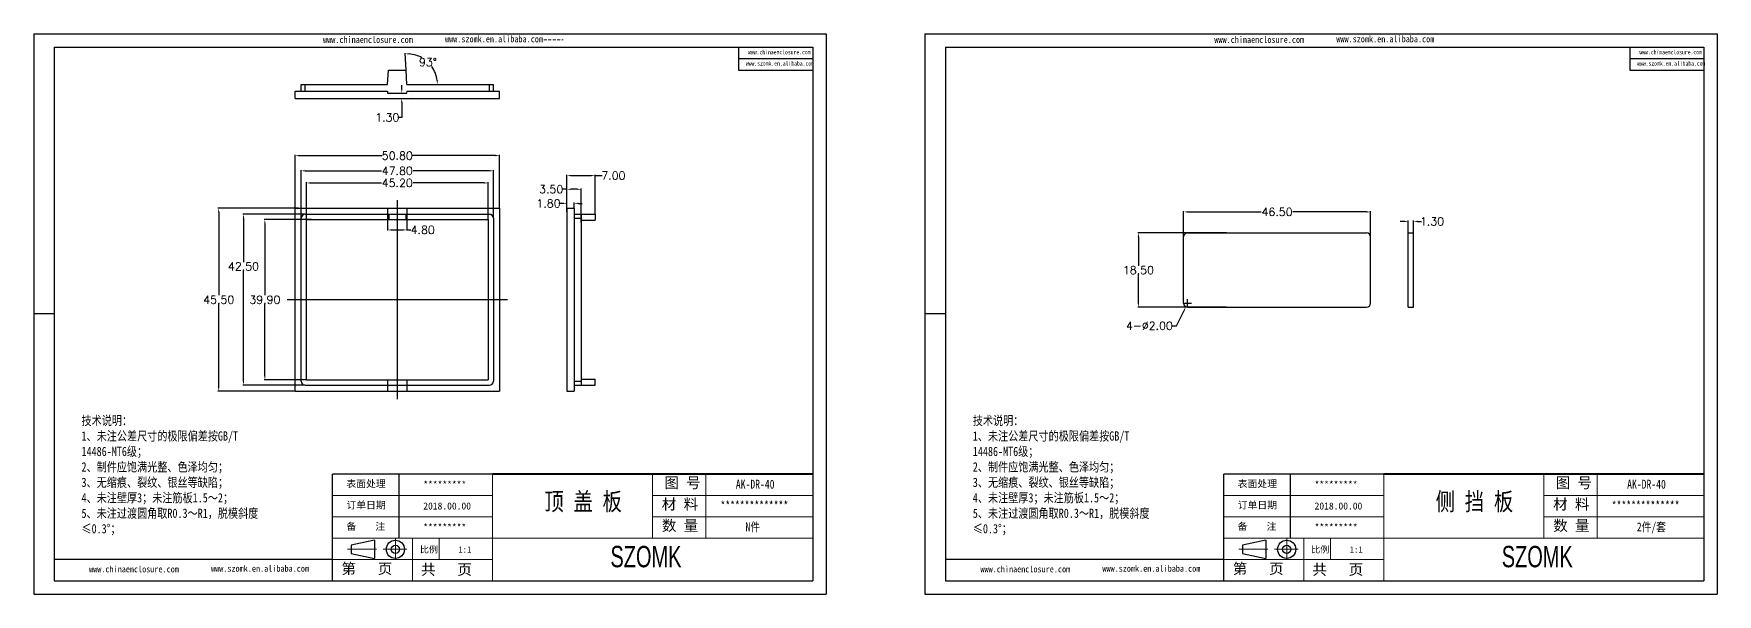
# Model space of a CAD drawing. Header units: inches. Extents: x 3379 to 5125, y 1126 to 1474.
# Drawn here: x 4475.3 to 4894.1, y 1125.7 to 1265 of the extents above; entities that cross this region are included whole.
import ezdxf

# ---------------------------------------------------------------- set-up
doc = ezdxf.new("R2010")
doc.units = ezdxf.units.IN
doc.header["$LTSCALE"] = 15
doc.linetypes.add('CENTER2', pattern=[28.575, 19.05, -3.175, 3.175, -3.175])
doc.linetypes.add('HIDDEN', pattern=[0.075, 0.05, -0.025])
doc.layers.add('文字', color=81, linetype='Continuous')
for name, color, linetype, lineweight in [('粗实线', 7, 'Continuous', 30), ('细实线', 3, 'Continuous', 9), ('细点划线', 2, 'CENTER2', 9)]:
    doc.layers.add(name, color=color, linetype=linetype, lineweight=lineweight)
doc.styles.get("Standard").update_dxf_attribs({"font": 'txt', "bigfont": 'gbcbig.shx'})
doc.styles.add('宋体', font='', dxfattribs={"width": 0.8, "height": 3.5})
doc.styles.add('长仿宋', font='', dxfattribs={"width": 0.7, "height": 4})
doc.styles.get('宋体').set_extended_font_data('SimSun')
doc.styles.get('长仿宋').set_extended_font_data('SimSun')
doc.dimstyles.new('2.5', dxfattribs={"dimtxt": 2, "dimasz": 1, "dimexe": 0.18, "dimexo": 0.0625, "dimgap": 0.09, "dimtad": 0, "dimtih": 1, "dimtoh": 1, "dimzin": 0, "dimdsep": 46, "dimtxsty": 'Standard', "dimcen": 1, "dimadec": 0, "dimazin": 2, "dimtfac": 1, "dimtofl": 0, "dimtmove": 0, "dimatfit": 3, "dimfxl": 1, "dimtolj": 1, "dimtzin": 0, "dimarcsym": 0})

# ---------------------------------------------------------------- blocks, each defined once
blk = doc.blocks.new('*D61')
at = {"color": 0, "lineweight": -2}
for p, q in [((4761.32, 1206.31), (4761.32, 1220.88)), ((4762.32, 1220.7), (4780.65, 1220.7)), ((4806.82, 1220.7), (4788.5, 1220.7)), ((4807.82, 1206.31), (4807.82, 1220.88))]:
    blk.add_line(p, q, dxfattribs=at)
at = {"color": 0}
for points in [[(4762.32, 1220.86), (4762.32, 1220.53), (4761.32, 1220.7)], [(4806.82, 1220.86), (4806.82, 1220.53), (4807.82, 1220.7)]]:
    blk.add_solid(points, dxfattribs=at)
at = {"layer": 'Defpoints', "color": 0}
for p in [(4807.82, 1220.7), (4761.32, 1206.25), (4807.82, 1206.25)]:
    blk.add_point(p, dxfattribs=at)
at = {"color": 0, "insert": (4784.57, 1220.7), "char_height": 2, "attachment_point": 5}
blk.add_mtext('\\A1;46.50', dxfattribs=at)
blk = doc.blocks.new('*D62')
at = {"color": 0, "lineweight": -2}
for p, q in [((4772.02, 1215.5), (4749.9, 1215.5)), ((4750.08, 1214.5), (4750.08, 1207.34)), ((4750.08, 1198), (4750.08, 1205.16)), ((4772.02, 1197), (4749.9, 1197))]:
    blk.add_line(p, q, dxfattribs=at)
at = {"color": 0}
for points in [[(4749.91, 1214.5), (4750.24, 1214.5), (4750.08, 1215.5)], [(4749.91, 1198), (4750.24, 1198), (4750.08, 1197)]]:
    blk.add_solid(points, dxfattribs=at)
at = {"layer": 'Defpoints', "color": 0}
for p in [(4772.08, 1215.5), (4750.08, 1197), (4772.08, 1197)]:
    blk.add_point(p, dxfattribs=at)
at = {"color": 0, "insert": (4750.08, 1206.25), "char_height": 2, "attachment_point": 5}
blk.add_mtext('\\A1;18.50', dxfattribs=at)
blk = doc.blocks.new('*D63')
at = {"color": 0, "lineweight": -2}
for p, q in [((4816.21, 1218.35), (4815.21, 1218.35)), ((4817.21, 1211.62), (4817.21, 1218.53)), ((4818.51, 1211.62), (4818.51, 1218.53)), ((4819.51, 1218.35), (4820.51, 1218.35))]:
    blk.add_line(p, q, dxfattribs=at)
at = {"color": 0}
for points in [[(4816.21, 1218.52), (4816.21, 1218.19), (4817.21, 1218.35)], [(4819.51, 1218.52), (4819.51, 1218.19), (4818.51, 1218.35)]]:
    blk.add_solid(points, dxfattribs=at)
at = {"layer": 'Defpoints', "color": 0}
for p in [(4818.51, 1218.35), (4817.21, 1211.55), (4818.51, 1211.55)]:
    blk.add_point(p, dxfattribs=at)
at = {"color": 0, "insert": (4823.1, 1218.35), "char_height": 2, "attachment_point": 5}
blk.add_mtext('\\A1;1.30', dxfattribs=at)
blk = doc.blocks.new('*D64')
at = {"color": 0, "lineweight": -2}
for p, q in [((4761.32, 1198), (4763.32, 1198)), ((4762.32, 1197), (4762.32, 1199)), ((4759.56, 1192.42), (4761.44, 1196.21)), ((4758.56, 1192.42), (4759.56, 1192.42))]:
    blk.add_line(p, q, dxfattribs=at)
at = {"color": 0}
blk.add_solid([(4761.29, 1196.28), (4761.59, 1196.13), (4761.88, 1197.1)], dxfattribs=at)
at = {"layer": 'Defpoints', "color": 0}
for p in [(4762.77, 1198.9), (4761.88, 1197.1)]:
    blk.add_point(p, dxfattribs=at)
at = {"color": 0, "insert": (4752.81, 1192.42), "char_height": 2, "attachment_point": 5}
blk.add_mtext('\\A1;4-∅2.00', dxfattribs=at)
blk = doc.blocks.new('*D65')
at = {"color": 0, "lineweight": -2}
for p, q in [((4540.34, 1221.69), (4540.34, 1234.87)), ((4541.34, 1234.69), (4561.98, 1234.69)), ((4590.14, 1234.69), (4569.5, 1234.69)), ((4591.14, 1221.69), (4591.14, 1234.87))]:
    blk.add_line(p, q, dxfattribs=at)
at = {"color": 0}
for points in [[(4541.34, 1234.86), (4541.34, 1234.52), (4540.34, 1234.69)], [(4590.14, 1234.86), (4590.14, 1234.52), (4591.14, 1234.69)]]:
    blk.add_solid(points, dxfattribs=at)
at = {"layer": 'Defpoints', "color": 0}
for p in [(4591.14, 1234.69), (4540.34, 1221.63), (4591.14, 1221.63)]:
    blk.add_point(p, dxfattribs=at)
at = {"color": 0, "insert": (4565.74, 1234.69), "char_height": 2, "attachment_point": 5}
blk.add_mtext('\\A1;50.80', dxfattribs=at)
blk = doc.blocks.new('*D66')
at = {"color": 0, "lineweight": -2}
for p, q in [((4541.84, 1219.19), (4541.84, 1231.1)), ((4542.84, 1230.92), (4561.82, 1230.92)), ((4588.64, 1230.92), (4569.66, 1230.92)), ((4589.64, 1219.19), (4589.64, 1231.1))]:
    blk.add_line(p, q, dxfattribs=at)
at = {"color": 0}
for points in [[(4542.84, 1231.09), (4542.84, 1230.76), (4541.84, 1230.92)], [(4588.64, 1231.09), (4588.64, 1230.76), (4589.64, 1230.92)]]:
    blk.add_solid(points, dxfattribs=at)
at = {"layer": 'Defpoints', "color": 0}
for p in [(4589.64, 1230.92), (4541.84, 1219.13), (4589.64, 1219.13)]:
    blk.add_point(p, dxfattribs=at)
at = {"color": 0, "insert": (4565.74, 1230.92), "char_height": 2, "attachment_point": 5}
blk.add_mtext('\\A1;47.80', dxfattribs=at)
blk = doc.blocks.new('*D67')
at = {"color": 0, "lineweight": -2}
for p, q in [((4543.14, 1218.89), (4543.14, 1228.08)), ((4544.14, 1227.9), (4561.82, 1227.9)), ((4587.34, 1227.9), (4569.66, 1227.9)), ((4588.34, 1218.89), (4588.34, 1228.08))]:
    blk.add_line(p, q, dxfattribs=at)
at = {"color": 0}
for points in [[(4544.14, 1228.07), (4544.14, 1227.74), (4543.14, 1227.9)], [(4587.34, 1228.07), (4587.34, 1227.74), (4588.34, 1227.9)]]:
    blk.add_solid(points, dxfattribs=at)
at = {"layer": 'Defpoints', "color": 0}
for p in [(4588.34, 1227.9), (4543.14, 1218.83), (4588.34, 1218.83)]:
    blk.add_point(p, dxfattribs=at)
at = {"color": 0, "insert": (4565.74, 1227.9), "char_height": 2, "attachment_point": 5}
blk.add_mtext('\\A1;45.20', dxfattribs=at)
blk = doc.blocks.new('*D68')
at = {"color": 0, "lineweight": -2}
for p, q in [((4563.34, 1218.77), (4563.34, 1216.05)), ((4568.14, 1218.77), (4568.14, 1216.05)), ((4564.34, 1216.23), (4567.14, 1216.23)), ((4568.14, 1216.23), (4569.14, 1216.23))]:
    blk.add_line(p, q, dxfattribs=at)
at = {"color": 0}
for points in [[(4564.34, 1216.39), (4564.34, 1216.06), (4563.34, 1216.23)], [(4567.14, 1216.39), (4567.14, 1216.06), (4568.14, 1216.23)]]:
    blk.add_solid(points, dxfattribs=at)
at = {"layer": 'Defpoints', "color": 0}
for p in [(4563.34, 1218.83), (4568.14, 1218.83), (4568.14, 1216.23)]:
    blk.add_point(p, dxfattribs=at)
at = {"color": 0, "insert": (4572.06, 1216.23), "char_height": 2, "attachment_point": 5}
blk.add_mtext('\\A1;4.80', dxfattribs=at)
blk = doc.blocks.new('*D69')
at = {"color": 0, "lineweight": -2}
blk.add_line((4567.94, 1255.97), (4567.7, 1260.17), dxfattribs=at)
for start, end in [(60.5011, 85.7289), (7.5416, 35.7062)]:
    blk.add_arc((4568.14, 1252.4), 7.6, start, end, dxfattribs=at)
at = {"color": 0}
for points in [[(4568.71, 1259.82), (4568.71, 1260.15), (4567.71, 1259.99)], [(4575.84, 1253.41), (4575.51, 1253.39), (4575.74, 1252.4)]]:
    blk.add_solid(points, dxfattribs=at)
at = {"layer": 'Defpoints', "color": 0}
for p in [(4574.65, 1256.33), (4567.94, 1255.9), (4568.14, 1252.4), (4568.14, 1252.4), (4589.64, 1252.4)]:
    blk.add_point(p, dxfattribs=at)
at = {"color": 0, "insert": (4573.36, 1257.93), "char_height": 2, "attachment_point": 5}
blk.add_mtext('\\A1;93°', dxfattribs=at)
blk = doc.blocks.new('*D70')
at = {"color": 0, "lineweight": -2}
for p, q in [((4607.95, 1221.69), (4607.95, 1229.91)), ((4608.95, 1229.73), (4613.95, 1229.73)), ((4614.95, 1220.19), (4614.95, 1229.91)), ((4614.95, 1229.73), (4616.73, 1229.73))]:
    blk.add_line(p, q, dxfattribs=at)
at = {"color": 0}
for points in [[(4608.95, 1229.89), (4608.95, 1229.56), (4607.95, 1229.73)], [(4613.95, 1229.89), (4613.95, 1229.56), (4614.95, 1229.73)]]:
    blk.add_solid(points, dxfattribs=at)
at = {"layer": 'Defpoints', "color": 0}
for p in [(4614.95, 1229.73), (4607.95, 1221.63), (4614.95, 1220.13)]:
    blk.add_point(p, dxfattribs=at)
at = {"color": 0, "insert": (4619.49, 1229.73), "char_height": 2, "attachment_point": 5}
blk.add_mtext('\\A1;7.00', dxfattribs=at)
blk = doc.blocks.new('*D71')
at = {"color": 0, "lineweight": -2}
for p, q in [((4606.95, 1222.83), (4605.95, 1222.83)), ((4607.95, 1221.69), (4607.95, 1223.01)), ((4609.75, 1221.69), (4609.75, 1223.01)), ((4610.75, 1222.83), (4611.75, 1222.83))]:
    blk.add_line(p, q, dxfattribs=at)
at = {"color": 0}
for points in [[(4606.95, 1223), (4606.95, 1222.67), (4607.95, 1222.83)], [(4610.75, 1223), (4610.75, 1222.67), (4609.75, 1222.83)]]:
    blk.add_solid(points, dxfattribs=at)
at = {"layer": 'Defpoints', "color": 0}
for p in [(4609.75, 1222.83), (4607.95, 1221.63), (4609.75, 1221.63)]:
    blk.add_point(p, dxfattribs=at)
at = {"color": 0, "insert": (4603.36, 1222.83), "char_height": 2, "attachment_point": 5}
blk.add_mtext('\\A1;1.80', dxfattribs=at)
blk = doc.blocks.new('*D72')
at = {"color": 0, "lineweight": -2}
for p, q in [((4607.95, 1226.33), (4606.95, 1226.33)), ((4607.95, 1220.73), (4607.95, 1226.51)), ((4610.45, 1226.33), (4608.95, 1226.33)), ((4611.45, 1218.05), (4611.45, 1226.51))]:
    blk.add_line(p, q, dxfattribs=at)
at = {"color": 0}
for points in [[(4608.95, 1226.49), (4608.95, 1226.16), (4607.95, 1226.33)], [(4610.45, 1226.49), (4610.45, 1226.16), (4611.45, 1226.33)]]:
    blk.add_solid(points, dxfattribs=at)
at = {"layer": 'Defpoints', "color": 0}
for p in [(4611.45, 1226.33), (4607.95, 1220.67), (4611.45, 1217.99)]:
    blk.add_point(p, dxfattribs=at)
at = {"color": 0, "insert": (4604.02, 1226.33), "char_height": 2, "attachment_point": 5}
blk.add_mtext('\\A1;3.50', dxfattribs=at)
blk = doc.blocks.new('*D73')
at = {"color": 0, "lineweight": -2}
for p, q in [((4566.85, 1251.2), (4566.85, 1252.2)), ((4565.8, 1250.2), (4567.03, 1250.2)), ((4565.8, 1248.9), (4567.03, 1248.9)), ((4566.85, 1244.18), (4565.85, 1244.18)), ((4566.85, 1247.9), (4566.85, 1244.18))]:
    blk.add_line(p, q, dxfattribs=at)
at = {"color": 0}
for points in [[(4566.68, 1251.2), (4567.01, 1251.2), (4566.85, 1250.2)], [(4566.68, 1247.9), (4567.01, 1247.9), (4566.85, 1248.9)]]:
    blk.add_solid(points, dxfattribs=at)
at = {"layer": 'Defpoints', "color": 0}
for p in [(4565.74, 1250.2), (4565.74, 1248.9), (4566.85, 1248.9)]:
    blk.add_point(p, dxfattribs=at)
at = {"color": 0, "insert": (4563.26, 1244.18), "char_height": 2, "attachment_point": 5}
blk.add_mtext('\\A1;1.30', dxfattribs=at)
blk = doc.blocks.new('*D74')
at = {"color": 0, "lineweight": -2}
for p, q in [((4541.14, 1221.63), (4521.14, 1221.63)), ((4521.32, 1220.63), (4521.32, 1199.97)), ((4521.32, 1177.13), (4521.32, 1197.79)), ((4540.28, 1176.13), (4521.14, 1176.13))]:
    blk.add_line(p, q, dxfattribs=at)
at = {"color": 0}
for points in [[(4521.16, 1220.63), (4521.49, 1220.63), (4521.32, 1221.63)], [(4521.16, 1177.13), (4521.49, 1177.13), (4521.32, 1176.13)]]:
    blk.add_solid(points, dxfattribs=at)
at = {"layer": 'Defpoints', "color": 0}
for p in [(4521.32, 1221.63), (4541.2, 1221.63), (4540.34, 1176.13)]:
    blk.add_point(p, dxfattribs=at)
at = {"color": 0, "insert": (4521.32, 1198.88), "char_height": 2, "attachment_point": 5}
blk.add_mtext('\\A1;45.50', dxfattribs=at)
blk = doc.blocks.new('*D75')
at = {"color": 0, "lineweight": -2}
for p, q in [((4542.78, 1220.13), (4527.3, 1220.13)), ((4527.48, 1219.13), (4527.48, 1208.25)), ((4527.48, 1178.63), (4527.48, 1206.07)), ((4542.78, 1177.63), (4527.3, 1177.63))]:
    blk.add_line(p, q, dxfattribs=at)
at = {"color": 0}
for points in [[(4527.31, 1219.13), (4527.65, 1219.13), (4527.48, 1220.13)], [(4527.31, 1178.63), (4527.65, 1178.63), (4527.48, 1177.63)]]:
    blk.add_solid(points, dxfattribs=at)
at = {"layer": 'Defpoints', "color": 0}
for p in [(4527.48, 1220.13), (4542.84, 1220.13), (4542.84, 1177.63)]:
    blk.add_point(p, dxfattribs=at)
at = {"color": 0, "insert": (4527.48, 1207.16), "char_height": 2, "attachment_point": 5}
blk.add_mtext('\\A1;42.50', dxfattribs=at)
blk = doc.blocks.new('*D76')
at = {"color": 0, "lineweight": -2}
for p, q in [((4544.39, 1218.83), (4532.63, 1218.83)), ((4532.81, 1217.83), (4532.81, 1199.97)), ((4532.81, 1179.93), (4532.81, 1197.79)), ((4543.08, 1178.93), (4532.63, 1178.93))]:
    blk.add_line(p, q, dxfattribs=at)
at = {"color": 0}
for points in [[(4532.64, 1217.83), (4532.97, 1217.83), (4532.81, 1218.83)], [(4532.64, 1179.93), (4532.97, 1179.93), (4532.81, 1178.93)]]:
    blk.add_solid(points, dxfattribs=at)
at = {"layer": 'Defpoints', "color": 0}
for p in [(4532.81, 1218.83), (4544.46, 1218.83), (4543.14, 1178.93)]:
    blk.add_point(p, dxfattribs=at)
at = {"color": 0, "insert": (4532.81, 1198.88), "char_height": 2, "attachment_point": 5}
blk.add_mtext('\\A1;39.90', dxfattribs=at)

msp = doc.modelspace()

# ---------------------------------------------------------------- linework, layer by layer
for p, q in [((4475.3, 1265.003), (4672.375, 1265.003)), ((4475.3, 1265.003), (4475.3, 1125.657)), ((4672.375, 1265.003), (4672.375, 1125.657)), ((4696.993, 1265.003), (4894.068, 1265.003)), ((4696.993, 1265.003), (4696.993, 1125.657)), ((4894.068, 1265.003), (4894.068, 1125.657)), ((4480.4, 1261.685), (4669.057, 1261.685)), ((4480.4, 1261.685), (4480.4, 1128.974)), ((4650.625, 1261.685), (4650.625, 1255.925)), ((4669.057, 1261.685), (4669.057, 1128.974)), ((4702.093, 1261.685), (4890.75, 1261.685)), ((4702.093, 1261.685), (4702.093, 1128.974)), ((4872.318, 1261.685), (4872.318, 1255.925)), ((4890.75, 1261.685), (4890.75, 1128.974)), ((4650.625, 1258.805), (4669.057, 1258.805)), ((4872.318, 1258.805), (4890.75, 1258.805)), ((4541.841, 1252.403), (4563.341, 1252.403)), ((4541.841, 1250.703), (4541.841, 1252.403)), ((4542.841, 1250.703), (4542.841, 1252.403)), ((4563.341, 1252.403), (4563.541, 1255.903)), ((4563.541, 1255.903), (4567.941, 1255.903)), ((4568.141, 1252.403), (4567.941, 1255.903)), ((4568.141, 1252.403), (4589.641, 1252.403)), ((4588.641, 1250.703), (4588.641, 1252.403)), ((4589.641, 1250.703), (4589.641, 1252.403)), ((4650.625, 1255.925), (4669.057, 1255.925)), ((4872.318, 1255.925), (4890.75, 1255.925)), ((4540.341, 1250.703), (4563.341, 1250.703)), ((4540.341, 1248.903), (4540.341, 1250.703)), ((4540.341, 1248.903), (4591.141, 1248.903)), ((4563.341, 1250.703), (4563.341, 1250.203)), ((4563.341, 1250.203), (4568.141, 1250.203)), ((4568.141, 1250.703), (4591.141, 1250.703)), ((4569.283, 1248.903), (4569.32, 1248.941)), ((4569.456, 1249.975), (4569.456, 1249.975)), ((4591.141, 1248.903), (4591.141, 1250.703)), ((4540.341, 1221.629), (4591.141, 1221.629)), ((4540.341, 1176.129), (4540.341, 1221.629)), ((4541.841, 1178.629), (4541.841, 1219.129)), ((4542.841, 1220.129), (4588.641, 1220.129)), ((4543.141, 1178.929), (4543.141, 1218.829)), ((4543.141, 1218.829), (4588.341, 1218.829)), ((4563.341, 1221.629), (4563.341, 1218.829)), ((4563.641, 1220.129), (4563.641, 1218.829)), ((4567.841, 1220.129), (4567.841, 1218.829)), ((4568.141, 1221.629), (4568.141, 1218.829)), ((4588.341, 1218.829), (4588.341, 1178.929)), ((4589.641, 1219.129), (4589.641, 1178.629)), ((4591.141, 1221.629), (4591.141, 1176.129)), ((4607.947, 1221.629), (4607.947, 1176.129)), ((4607.947, 1221.629), (4609.747, 1221.629)), ((4609.747, 1221.629), (4609.747, 1176.129)), ((4609.747, 1220.129), (4611.447, 1220.129)), ((4609.747, 1219.129), (4611.447, 1219.129)), ((4611.447, 1220.129), (4611.447, 1177.629)), ((4611.447, 1220.129), (4614.947, 1220.129)), ((4611.447, 1218.629), (4614.947, 1218.629)), ((4614.947, 1220.129), (4614.947, 1218.629)), ((4761.324, 1198.001), (4761.324, 1214.501)), ((4762.324, 1215.501), (4806.824, 1215.501)), ((4807.824, 1198.001), (4807.824, 1214.501)), ((4817.211, 1197.001), (4817.211, 1215.501)), ((4817.211, 1215.501), (4818.511, 1215.501)), ((4818.511, 1197.001), (4818.511, 1215.501)), ((4480.4, 1195.33), (4475.3, 1195.33)), ((4702.093, 1195.33), (4696.993, 1195.33)), ((4762.324, 1197.001), (4806.824, 1197.001)), ((4817.211, 1197.001), (4818.511, 1197.001)), ((4475.3, 1190.169), (4475.3, 1125.657)), ((4696.993, 1190.169), (4696.993, 1125.657)), ((4542.841, 1177.629), (4588.641, 1177.629)), ((4543.141, 1178.929), (4588.341, 1178.929)), ((4563.341, 1178.929), (4563.341, 1176.129)), ((4568.141, 1178.929), (4568.141, 1176.129)), ((4609.747, 1178.629), (4611.447, 1178.629)), ((4609.747, 1177.629), (4611.447, 1177.629)), ((4611.447, 1179.129), (4614.947, 1179.129)), ((4611.447, 1177.629), (4614.947, 1177.629)), ((4614.947, 1177.629), (4614.947, 1179.129)), ((4540.341, 1176.129), (4591.141, 1176.129)), ((4607.947, 1176.129), (4609.747, 1176.129)), ((4589.431, 1155.516), (4549.618, 1155.516)), ((4549.618, 1128.974), (4549.618, 1155.516)), ((4566.207, 1139.591), (4566.207, 1155.516)), ((4811.124, 1155.516), (4771.311, 1155.516)), ((4771.311, 1128.974), (4771.311, 1155.516)), ((4787.9, 1139.591), (4787.9, 1155.516)), ((4549.618, 1134.283), (4480.4, 1134.283)), ((4771.311, 1134.283), (4702.093, 1134.283)), ((4480.4, 1128.974), (4669.057, 1128.974)), ((4702.093, 1128.974), (4890.75, 1128.974)), ((4475.3, 1125.657), (4672.375, 1125.657)), ((4475.3, 1125.657), (4566.538, 1125.657)), ((4696.993, 1125.657), (4894.068, 1125.657)), ((4696.993, 1125.657), (4788.232, 1125.657))]:
    msp.add_line(p, q)
at = {"color": 7, "linetype": 'HIDDEN', "lineweight": 0}
for p, q in [((4602.165, 1263.443), (4606.965, 1263.443)), ((4568.141, 1250.703), (4568.141, 1250.203))]:
    msp.add_line(p, q, dxfattribs=at)
at = {"color": 1}
for p, q in [((4565.741, 1223.629), (4565.741, 1174.129)), ((4593.141, 1198.879), (4538.341, 1198.879))]:
    msp.add_line(p, q, dxfattribs=at)
for centre, start, end in [((4542.841, 1219.129), 90, 180), ((4588.641, 1219.129), 0, 90), ((4762.324, 1214.501), 90, 180), ((4806.824, 1214.501), 0, 90), ((4762.324, 1198.001), 180, 270), ((4806.824, 1198.001), 270, 0), ((4542.841, 1178.629), 180, 270), ((4588.641, 1178.629), 270, 0)]:
    msp.add_arc(centre, 1, start, end)
at = {"layer": '粗实线', "color": 7, "lineweight": 40}
for p, q in [((4669.057, 1155.516), (4589.431, 1155.516)), ((4890.75, 1155.516), (4811.124, 1155.516))]:
    msp.add_line(p, q, dxfattribs=at)
at = {"layer": '粗实线', "color": 7}
for p, q in [((4560.109, 1139.095), (4554.309, 1137.865)), ((4560.109, 1139.095), (4560.109, 1134.549)), ((4781.802, 1139.095), (4776.002, 1137.865)), ((4781.802, 1139.095), (4781.802, 1134.549)), ((4554.309, 1137.865), (4554.309, 1135.814)), ((4554.309, 1135.814), (4560.109, 1134.549)), ((4776.002, 1137.865), (4776.002, 1135.814)), ((4776.002, 1135.814), (4781.802, 1134.549))]:
    msp.add_line(p, q, dxfattribs=at)
for centre, radius in [((4565.271, 1136.84), 2.255), ((4786.965, 1136.84), 2.255), ((4565.271, 1136.84), 1.026), ((4786.965, 1136.84), 1.026)]:
    msp.add_circle(centre, radius, dxfattribs=at)
at = {"layer": '细实线', "color": 7}
for p, q in [((4589.431, 1155.516), (4589.431, 1128.974)), ((4629.244, 1155.516), (4629.244, 1139.591)), ((4642.515, 1155.516), (4642.515, 1139.703)), ((4811.124, 1155.516), (4811.124, 1128.974)), ((4850.937, 1155.516), (4850.937, 1139.591)), ((4864.208, 1155.516), (4864.208, 1139.703)), ((4589.431, 1150.208), (4549.618, 1150.208)), ((4669.057, 1150.208), (4629.244, 1150.208)), ((4811.124, 1150.208), (4771.311, 1150.208)), ((4890.75, 1150.208), (4850.937, 1150.208)), ((4589.431, 1144.9), (4549.618, 1144.9)), ((4669.057, 1144.9), (4629.244, 1144.9)), ((4811.124, 1144.9), (4771.311, 1144.9)), ((4890.75, 1144.9), (4850.937, 1144.9)), ((4669.057, 1139.591), (4549.618, 1139.591)), ((4569.524, 1139.591), (4569.524, 1128.974)), ((4576.16, 1139.591), (4576.16, 1134.283)), ((4890.75, 1139.591), (4771.311, 1139.591)), ((4791.217, 1139.591), (4791.217, 1128.974)), ((4797.853, 1139.591), (4797.853, 1134.283)), ((4589.431, 1134.283), (4549.618, 1134.283)), ((4811.124, 1134.283), (4771.311, 1134.283))]:
    msp.add_line(p, q, dxfattribs=at)
at = {"layer": '细点划线', "color": 7}
for p, q in [((4565.271, 1139.435), (4565.271, 1134.283)), ((4786.965, 1139.435), (4786.965, 1134.283)), ((4553.384, 1136.84), (4560.554, 1136.84)), ((4562.256, 1136.84), (4568.084, 1136.84)), ((4775.077, 1136.84), (4782.247, 1136.84)), ((4783.949, 1136.84), (4789.777, 1136.84))]:
    msp.add_line(p, q, dxfattribs=at)

# ---------------------------------------------------------------- texts
at = {"char_height": 1.74576, "width": 992.20456, "attachment_point": 1}
for s, insert in [('{\\fSimHei|b0|i0|c134|p49;表面处理}', (4553.08, 1154.01)), ('{\\fSimHei|b0|i0|c134|p49;*********}', (4572.201, 1153.785)), ('{\\fSimHei|b0|i0|c134|p49;表面处理}', (4774.773, 1154.01)), ('{\\fSimHei|b0|i0|c134|p49;*********}', (4793.894, 1153.785)), ('{\\fSimHei|b0|i0|c134|p49;订单日期}', (4553.08, 1148.702)), ('{\\fSimHei|b0|i0|c134|p49;2018.00.00}', (4572.201, 1148.477)), ('{\\fSimHei|b0|i0|c134|p49;订单日期}', (4774.773, 1148.702)), ('{\\fSimHei|b0|i0|c134|p49;2018.00.00}', (4793.894, 1148.477)), ('{\\fSimHei|b0|i0|c134|p49;备    注}', (4553.08, 1143.393)), ('{\\fSimHei|b0|i0|c134|p49;*********}', (4572.201, 1143.169)), ('{\\fSimHei|b0|i0|c134|p49;备    注}', (4774.773, 1143.393)), ('{\\fSimHei|b0|i0|c134|p49;*********}', (4793.894, 1143.169))]:
    msp.add_mtext(s, dxfattribs=dict(at, insert=insert))
at = {"layer": '文字', "color": 0, "attachment_point": 1, "style": '宋体'}
for s, insert, char_height, width in [('www.chinaenclosure.com', (4547.274, 1264.334), 1.62202, 28.49727), ('www.szomk.en.alibaba.com', (4577.612, 1264.494), 1.62202, 28.49727), ('www.chinaenclosure.com', (4653, 1260.955), 1.08134, 18.99818), ('www.chinaenclosure.com', (4768.967, 1264.334), 1.62202, 28.49727), ('www.szomk.en.alibaba.com', (4799.305, 1264.494), 1.62202, 28.49727), ('www.chinaenclosure.com', (4874.693, 1260.955), 1.08134, 18.99818), ('www.szomk.en.alibaba.com', (4652.435, 1258.155), 1.08134, 18.99818), ('www.szomk.en.alibaba.com', (4874.128, 1258.155), 1.08134, 18.99818), ('{\\H1.111x;技术说明：\\P1、未注公差尺寸的极限偏差按GB/T 14486-MT6级；\\P2、制件应饱满光整、色泽均匀；\\P3、无缩痕、裂纹、银丝等缺陷；\\P4、未注壁厚3；未注筋板1.5～2；\\P5、未注过渡圆角取R0.3～R1，脱模斜度≤0.3%%D；}', (4487.199, 1170.006), 2.0736, 46.7066), ('{\\H1.111x;技术说明：\\P1、未注公差尺寸的极限偏差按GB/T 14486-MT6级；\\P2、制件应饱满光整、色泽均匀；\\P3、无缩痕、裂纹、银丝等缺陷；\\P4、未注壁厚3；未注筋板1.5～2；\\P5、未注过渡圆角取R0.3～R1，脱模斜度≤0.3%%D；}', (4708.892, 1170.006), 2.0736, 46.7066), ('{\\H1.111x;AK-DR-40}', (4649.942, 1154.13), 1.99066, 23.01422), ('{\\H1.111x;AK-DR-40}', (4871.636, 1154.13), 1.99066, 23.01422), ('顶 盖 板', (4602.317, 1150.934), 4.4237, 56.55516), ('{\\H1.111x;**************}', (4646.113, 1148.821), 1.99066, 23.01422), ('侧 挡 板', (4824.01, 1150.934), 4.4237, 56.55516), ('{\\H1.111x;**************}', (4867.806, 1148.821), 1.99066, 23.01422), ('{\\H1.111x;N件}', (4652.35, 1143.513), 1.99066, 23.01422), ('{\\H1.111x;2件/套}', (4874.043, 1143.513), 1.99066, 23.01422), ('www.chinaenclosure.com', (4489.084, 1132.729), 1.62202, 28.49727), ('www.szomk.en.alibaba.com', (4519.423, 1132.89), 1.62202, 28.49727), ('www.chinaenclosure.com', (4710.777, 1132.729), 1.62202, 28.49727), ('www.szomk.en.alibaba.com', (4741.116, 1132.89), 1.62202, 28.49727)]:
    msp.add_mtext(s, dxfattribs=dict(at, insert=insert, char_height=char_height, width=width))
at = {"layer": '粗实线', "char_height": 5.30842, "width": 59.52863, "attachment_point": 1, "style": '长仿宋'}
for insert in [(4618.757, 1137.69), (4840.45, 1137.69)]:
    msp.add_mtext('{\\fSTXinwei|b0|i0|c134|p2;SZOMK}', dxfattribs=dict(at, insert=insert))
at = {"layer": '细实线', "color": 7, "attachment_point": 1}
for s, insert, char_height, width in [('{\\fSimSun|b0|i0|c134|p54;图 号}', (4632.163, 1154.711), 2.65421, 13.27104), ('{\\fSimSun|b0|i0|c134|p54;图 号}', (4853.856, 1154.711), 2.65421, 13.27104), ('{\\fSimSun|b0|i0|c134|p54;材 料   }', (4631.533, 1149.402), 2.65421, 13.27104), ('{\\fSimSun|b0|i0|c134|p54;材 料   }', (4853.227, 1149.402), 2.65421, 13.27104), ('{\\fSimSun|b0|i0|c134|p54;数 量}', (4631.546, 1144.068), 2.65421, 11.99205), ('{\\fSimSun|b0|i0|c134|p54;数 量}', (4853.239, 1144.068), 2.65421, 11.99205), ('{\\fSimSun|b0|i0|c134|p54;比例}', (4571.382, 1137.581), 1.59252, 6.99069), ('{\\fSimSun|b0|i0|c134|p54;1:1}', (4580.921, 1137.581), 1.59252, 6.99069), ('{\\fSimSun|b0|i0|c134|p54;比例}', (4793.075, 1137.581), 1.59252, 6.99069), ('{\\fSimSun|b0|i0|c134|p54;1:1}', (4802.614, 1137.581), 1.59252, 6.99069), ('{\\fSimSun|b0|i0|c134|p54;第   页}', (4551.851, 1133.37), 2.65421, 19.90656), ('{\\fSimSun|b0|i0|c134|p54; 共   页}', (4569.849, 1133.145), 2.65421, 19.90656), ('{\\fSimSun|b0|i0|c134|p54;第   页}', (4773.544, 1133.37), 2.65421, 19.90656), ('{\\fSimSun|b0|i0|c134|p54; 共   页}', (4791.542, 1133.145), 2.65421, 19.90656)]:
    msp.add_mtext(s, dxfattribs=dict(at, insert=insert, char_height=char_height, width=width))

# ---------------------------------------------------------------- dimensions: what is measured, and where the dimension line sits
dim = msp.add_angular_dim_2l(base=(4574.652, 1256.329), line1=((4568.141, 1252.403), (4589.641, 1252.403)), line2=((4568.141, 1252.403), (4567.941, 1255.903)), dimstyle='2.5')
dim.commit()
dim.dimension.update_dxf_attribs({"geometry": '*D69', "text_midpoint": (4573.362, 1257.931)})
for base, p1, p2, picture, middle in [((4566.845, 1248.903), (4565.741, 1250.203), (4565.741, 1248.903), '*D73', (4563.255, 1244.178)), ((4527.48, 1220.129), (4542.841, 1177.629), (4542.841, 1220.129), '*D75', (4527.48, 1207.162))]:
    dim = msp.add_linear_dim(base=base, p1=p1, p2=p2, angle=90, dimstyle='2.5')
    dim.commit()
    dim.dimension.update_dxf_attribs({"geometry": picture, "text_midpoint": middle, "dimtype": 160})
for base, p1, p2, picture, middle in [((4591.141, 1234.69), (4540.341, 1221.629), (4591.141, 1221.629), '*D65', (4565.741, 1234.69)), ((4611.447, 1226.326), (4607.947, 1220.671), (4611.447, 1217.992), '*D72', (4604.023, 1226.326)), ((4614.947, 1229.728), (4607.947, 1221.629), (4614.947, 1220.129), '*D70', (4619.491, 1229.728)), ((4609.747, 1222.833), (4607.947, 1221.629), (4609.747, 1221.629), '*D71', (4603.357, 1222.833))]:
    dim = msp.add_linear_dim(base=base, p1=p1, p2=p2, dimstyle='2.5')
    dim.commit()
    dim.dimension.update_dxf_attribs({"geometry": picture, "text_midpoint": middle, "dimtype": 160})
for base, p1, p2, picture, middle in [((4589.641, 1230.924), (4541.841, 1219.129), (4589.641, 1219.129), '*D66', (4565.741, 1230.924)), ((4588.341, 1227.903), (4543.141, 1218.829), (4588.341, 1218.829), '*D67', (4565.741, 1227.903)), ((4568.141, 1216.226), (4563.341, 1218.829), (4568.141, 1218.829), '*D68', (4572.065, 1216.226)), ((4807.824, 1220.697), (4761.324, 1206.251), (4807.824, 1206.251), '*D61', (4784.574, 1220.697)), ((4818.511, 1218.354), (4817.211, 1211.553), (4818.511, 1211.553), '*D63', (4823.101, 1218.354))]:
    dim = msp.add_linear_dim(base=base, p1=p1, p2=p2, dimstyle='2.5')
    dim.commit()
    dim.dimension.update_dxf_attribs({"geometry": picture, "text_midpoint": middle})
for base, p1, p2, picture, middle in [((4521.323, 1221.629), (4540.341, 1176.129), (4541.201, 1221.629), '*D74', (4521.323, 1198.879)), ((4532.808, 1218.829), (4543.141, 1178.929), (4544.456, 1218.829), '*D76', (4532.808, 1198.879)), ((4750.078, 1197.001), (4772.085, 1215.501), (4772.085, 1197.001), '*D62', (4750.078, 1206.251))]:
    dim = msp.add_linear_dim(base=base, p1=p1, p2=p2, angle=90, dimstyle='2.5')
    dim.commit()
    dim.dimension.update_dxf_attribs({"geometry": picture, "text_midpoint": middle})
dim = msp.add_diameter_dim_2p(p1=(4762.768, 1198.897), p2=(4761.881, 1197.104), text='4-<>', dimstyle='2.5')
dim.commit()
dim.dimension.update_dxf_attribs({"geometry": '*D64', "text_midpoint": (4752.807, 1192.418), "dimtype": 163})

doc.saveas('drawing.dxf')
